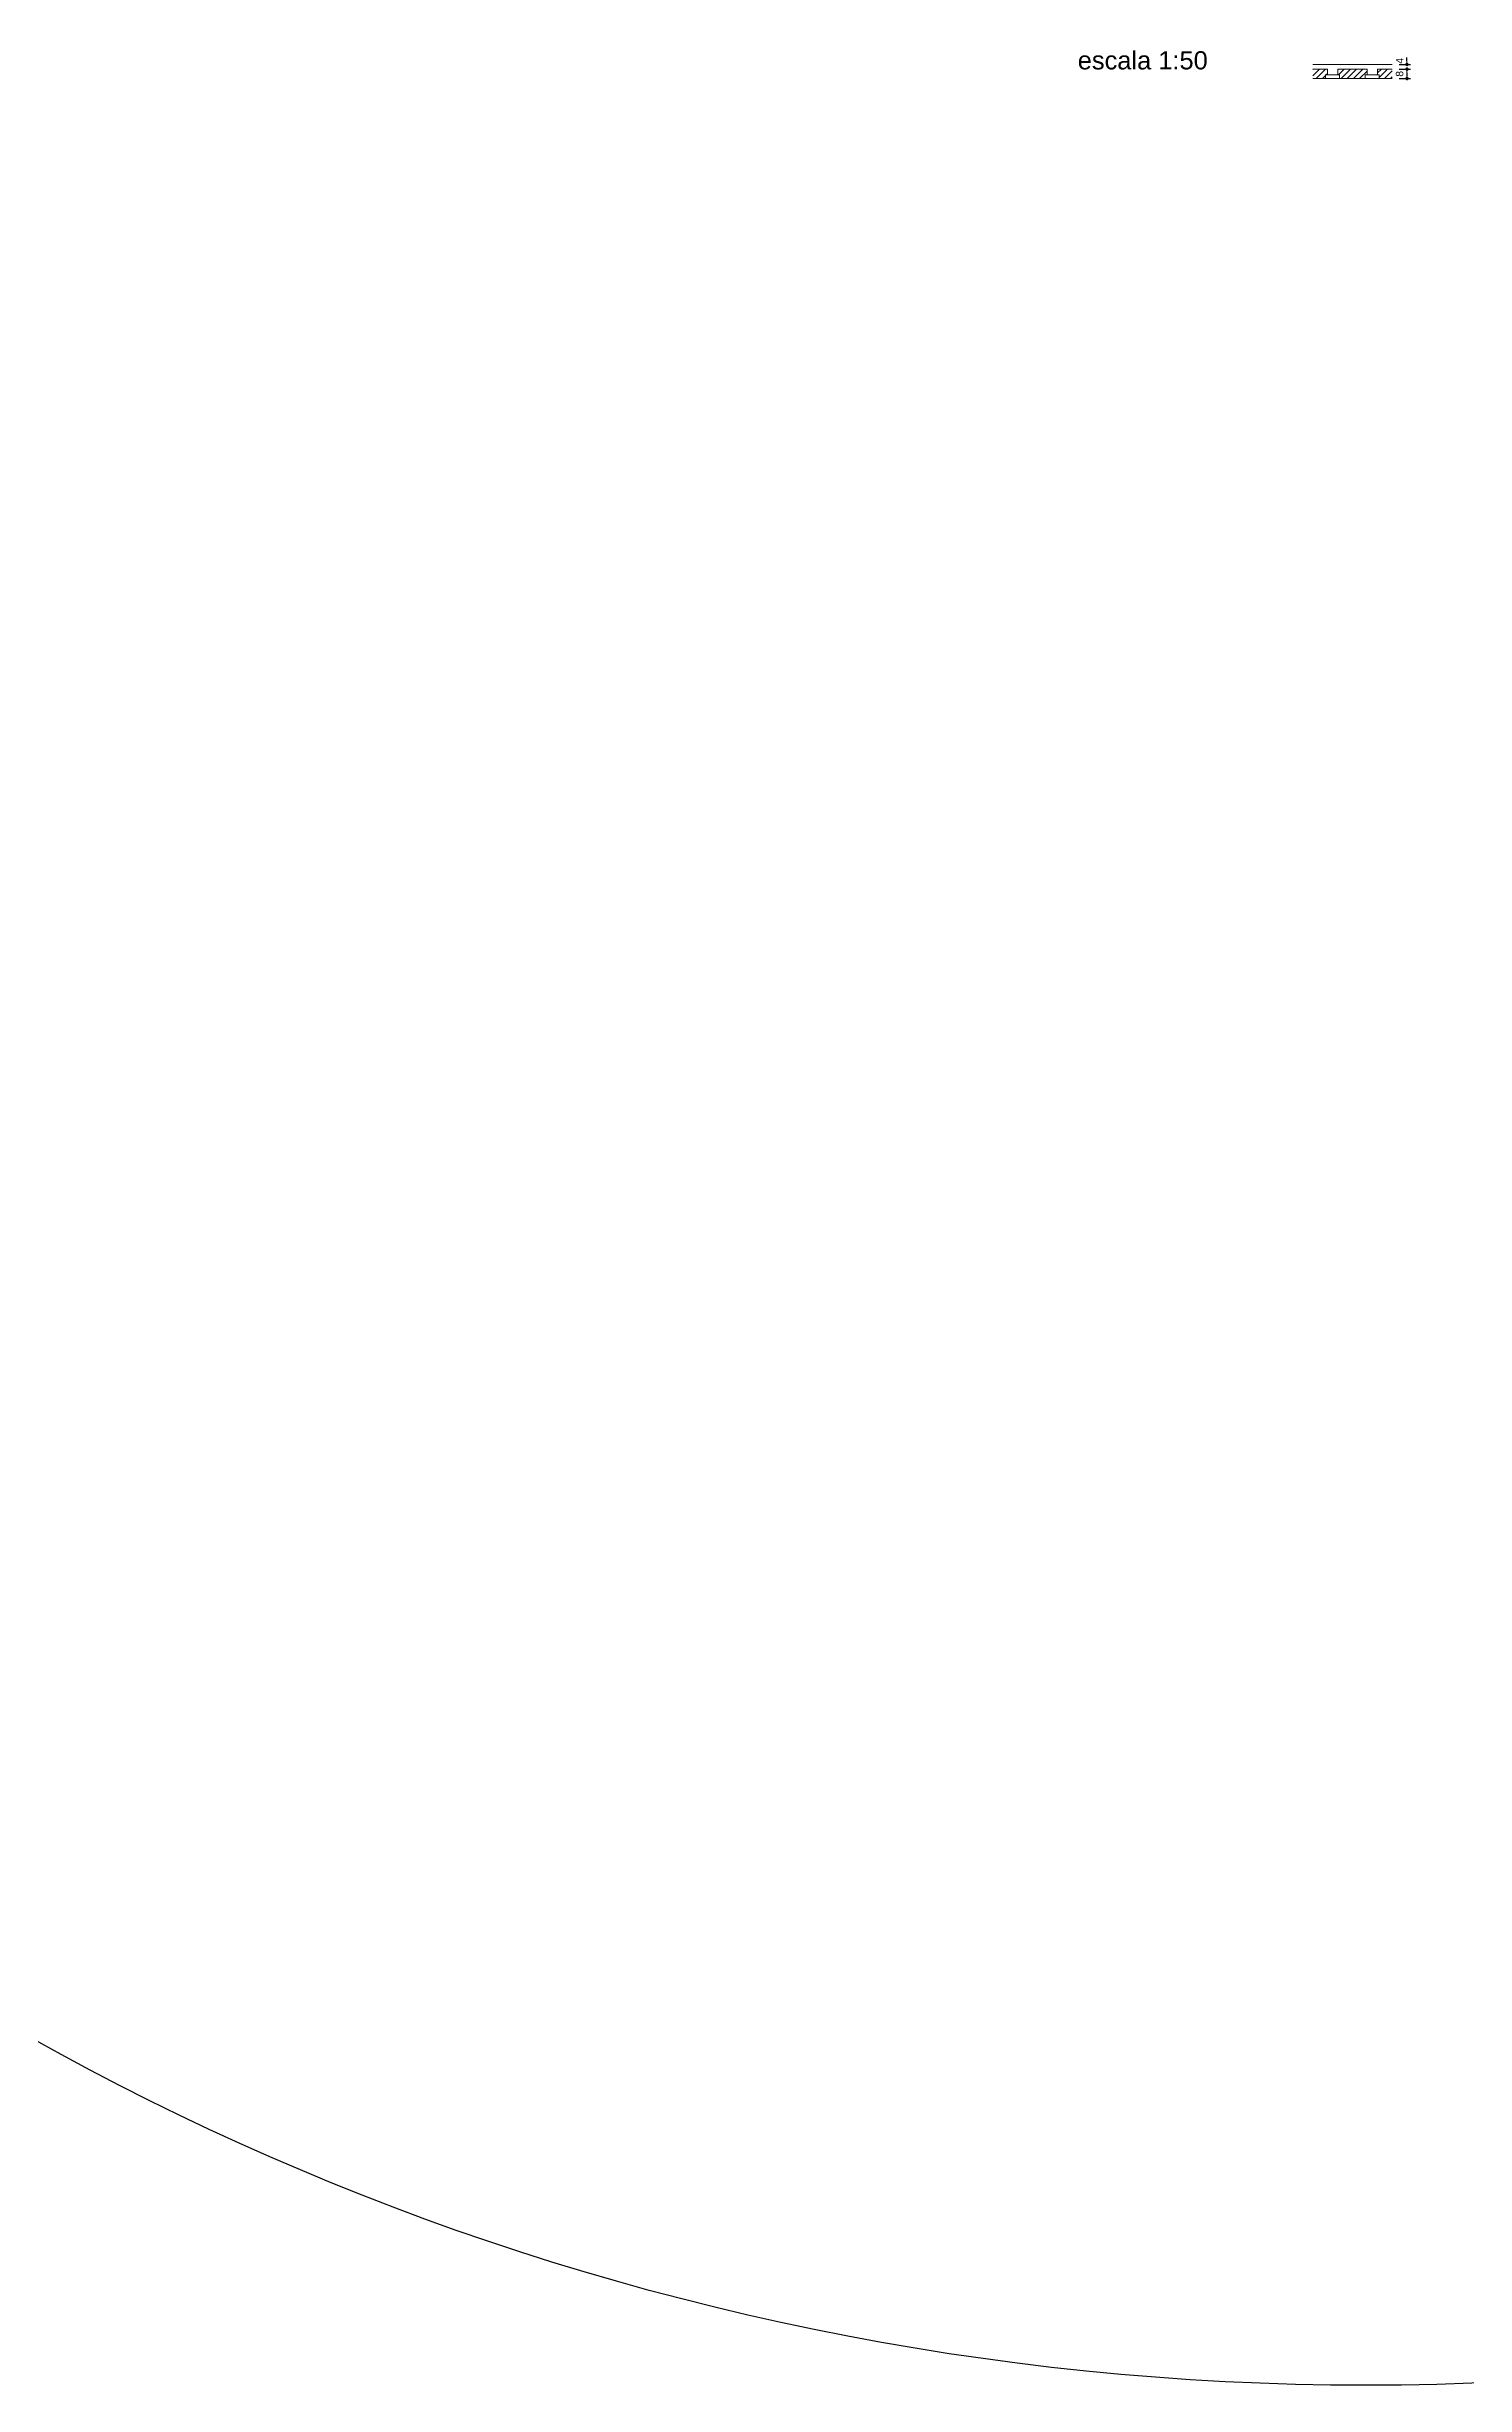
# Model space of a CAD drawing. Extents: x 5006 to 5323, y 875 to 3681.
# Drawn here: x 5180.7 to 5221.2, y 2156.7 to 2223.4 of the extents above; entities that cross this region are included whole.
import ezdxf

# ---------------------------------------------------------------- set-up
doc = ezdxf.new("R2010")
doc.units = 0
doc.header["$LTSCALE"] = 2
for name, color, linetype, lineweight in [('FO-Cotas', 5, 'Continuous', 5), ('FO-Hachuras das lajes', 1, 'Continuous', 20), ('FO-Textos das lajes', 3, 'Continuous', 20), ('FO-Títulos', 1, 'Continuous', 20)]:
    doc.layers.add(name, color=color, linetype=linetype, lineweight=lineweight)
doc.styles.add('ARIAL', font='arial.ttf')
doc.styles.get("Standard").update_dxf_attribs({"font": 'arial.ttf'})
doc.dimstyles.new('UM_30.000000', dxfattribs={"dimtxt": 0.18, "dimasz": 0.1, "dimexe": 0.1, "dimexo": 0.2, "dimgap": 0, "dimtad": 1, "dimtih": 1, "dimtoh": 1, "dimdec": 1, "dimlfac": 30, "dimzin": 0, "dimdsep": 46, "dimtxsty": 'Standard', "dimcen": 0.09, "dimdle": 0.1, "dimadec": 1, "dimazin": 2, "dimtfac": 1, "dimtdec": 4, "dimtofl": 0, "dimtmove": 0, "dimatfit": 3, "dimfxl": 1, "dimtolj": 1, "dimarcsym": 0})
pattern_1 = [(45, (5194.6776, 2223.75368), (-0.08838835, 0.08838835), [])]

# ---------------------------------------------------------------- blocks, each defined once
blk = doc.blocks.new('_DOT')
at = {"color": 0, "linetype": 'ByBlock'}
blk.add_line((-0.5, 0), (-1, 0), dxfattribs=at)
at = {"color": 0, "linetype": 'ByBlock', "const_width": 0.5}
blk.add_lwpolyline([(-0.25, 0, 1), (0.25, 0, 1)], format="xyb", close=True, dxfattribs=at)
blk = doc.blocks.new('*D823')
at = {"layer": 'Defpoints', "color": 0, "linetype": 'Continuous', "transparency": 16777216}
for p in [(5219.115, 2222.913), (5219.115, 2222.779), (5219.538, 2222.779)]:
    blk.add_point(p, dxfattribs=at)
at = {"layer": 'FO-Cotas', "color": 0, "linetype": 'Continuous', "lineweight": -2, "transparency": 16777216}
for p, q in [((5219.315, 2222.913), (5219.638, 2222.913)), ((5219.315, 2222.779), (5219.638, 2222.779)), ((5219.538, 2223.013), (5219.538, 2223.113)), ((5219.538, 2222.679), (5219.538, 2222.579))]:
    blk.add_line(p, q, dxfattribs=at)
at = {"layer": 'FO-Cotas', "color": 0, "linetype": 'Continuous', "lineweight": -2, "transparency": 16777216, "xscale": 0.1, "yscale": 0.1, "zscale": 0.1}
for p, rotation in [((5219.538, 2222.913), 270), ((5219.538, 2222.779), 90)]:
    blk.add_blockref('_DOT', p, dxfattribs=dict(at, rotation=rotation))
at = {"layer": 'FO-Cotas', "linetype": 'Continuous', "transparency": 16777216, "insert": (5219.326, 2223.019), "char_height": 0.2118, "attachment_point": 5, "rotation": 90, "style": 'ARIAL'}
blk.add_mtext('\\A1;4', dxfattribs=at)
blk = doc.blocks.new('*D824')
at = {"layer": 'Defpoints', "color": 0, "linetype": 'Continuous', "transparency": 16777216}
for p in [(5219.115, 2222.779), (5219.115, 2222.513), (5219.538, 2222.513)]:
    blk.add_point(p, dxfattribs=at)
at = {"layer": 'FO-Cotas', "color": 0, "linetype": 'Continuous', "lineweight": -2, "transparency": 16777216}
for p, q in [((5219.315, 2222.779), (5219.638, 2222.779)), ((5219.538, 2222.679), (5219.538, 2222.613)), ((5219.315, 2222.513), (5219.638, 2222.513))]:
    blk.add_line(p, q, dxfattribs=at)
at = {"layer": 'FO-Cotas', "color": 0, "linetype": 'Continuous', "lineweight": -2, "transparency": 16777216, "xscale": 0.1, "yscale": 0.1, "zscale": 0.1}
for p, rotation in [((5219.538, 2222.779), 90), ((5219.538, 2222.513), 270)]:
    blk.add_blockref('_DOT', p, dxfattribs=dict(at, rotation=rotation))
at = {"layer": 'FO-Cotas', "linetype": 'Continuous', "transparency": 16777216, "insert": (5219.326, 2222.646), "char_height": 0.2118, "attachment_point": 5, "rotation": 90, "style": 'ARIAL'}
blk.add_mtext('\\A1;8', dxfattribs=at)

msp = doc.modelspace()

# ---------------------------------------------------------------- hatches: boundary and pattern name
at = {"layer": 'FO-Hachuras das lajes', "linetype": 'Continuous'}
h = msp.add_hatch(dxfattribs=at)
h.set_pattern_fill('ANSI31', color=256, style=0)
h.set_pattern_definition(pattern_1)
h.paths.add_polyline_path([(5216.848, 2222.7793), (5217.2647, 2222.7793), (5217.2647, 2222.6127), (5217.2147, 2222.6127), (5217.2147, 2222.5127), (5216.848, 2222.5127), (5216.848, 2222.7793)])
h = msp.add_hatch(dxfattribs=at)
h.set_pattern_fill('ANSI31', color=256, style=0)
h.set_pattern_definition(pattern_1)
h.paths.add_polyline_path([(5217.5647, 2222.7793), (5218.398, 2222.7793), (5218.398, 2222.6127), (5218.348, 2222.6127), (5218.348, 2222.5127), (5217.6147, 2222.5127), (5217.6147, 2222.6127), (5217.5647, 2222.6127), (5217.5647, 2222.7793)])
h = msp.add_hatch(dxfattribs=at)
h.set_pattern_fill('ANSI31', color=256, style=0)
h.set_pattern_definition(pattern_1)
h.paths.add_polyline_path([(5218.698, 2222.7793), (5219.1147, 2222.7793), (5219.1147, 2222.5127), (5218.748, 2222.5127), (5218.748, 2222.6127), (5218.698, 2222.6127), (5218.698, 2222.7793)])

# ---------------------------------------------------------------- linework, layer by layer
msp.add_circle((5218.368, 2234.8631), 78.188)
for p, q in [((5216.848, 2222.5127), (5217.2147, 2222.5127)), ((5217.6147, 2222.5127), (5218.348, 2222.5127)), ((5218.748, 2222.5127), (5219.1147, 2222.5127))]:
    msp.add_line(p, q, dxfattribs=at)
at = {"layer": 'FO-Textos das lajes', "linetype": 'Continuous'}
for p, q in [((5216.848, 2222.9127), (5219.1147, 2222.9127)), ((5216.848, 2222.7793), (5217.2647, 2222.7793)), ((5217.2647, 2222.7793), (5217.2647, 2222.6127)), ((5217.5647, 2222.7793), (5218.398, 2222.7793)), ((5217.5647, 2222.7793), (5217.5647, 2222.6127)), ((5218.398, 2222.7793), (5218.398, 2222.6127)), ((5218.698, 2222.7793), (5219.1147, 2222.7793)), ((5218.698, 2222.7793), (5218.698, 2222.6127))]:
    msp.add_line(p, q, dxfattribs=at)
for points in [[(5217.2147, 2222.5127), (5217.2147, 2222.6127), (5217.6147, 2222.6127), (5217.6147, 2222.5127), (5217.2147, 2222.5127)], [(5218.348, 2222.5127), (5218.348, 2222.6127), (5218.748, 2222.6127), (5218.748, 2222.5127), (5218.348, 2222.5127)]]:
    msp.add_lwpolyline(points, close=True, dxfattribs=at)

# ---------------------------------------------------------------- texts
at = {"layer": 'FO-Títulos', "insert": (5213.848, 2222.765), "char_height": 0.519611, "width": 26.167379, "attachment_point": 9, "line_spacing_factor": 0.798, "style": 'ARIAL'}
msp.add_mtext('escala 1:50', dxfattribs=at)

# ---------------------------------------------------------------- dimensions: what is measured, and where the dimension line sits
at = {"layer": 'FO-Cotas', "linetype": 'Continuous'}
for base, p1, p2, picture, middle in [((5219.5383, 2222.7793), (5219.1147, 2222.9127), (5219.1147, 2222.7793), '*D823', (5219.3265, 2223.0186)), ((5219.5383, 2222.5127), (5219.1147, 2222.7793), (5219.1147, 2222.5127), '*D824', (5219.3265, 2222.646))]:
    dim = msp.add_linear_dim(base=base, p1=p1, p2=p2, angle=90, dimstyle='UM_30.000000', override={"dimtxt": 0.2118, "dimasz": 0.1, "dimexe": 0.1, "dimexo": 0.2, "dimtad": 1, "dimtih": 0, "dimtoh": 0, "dimdec": 1, "dimlfac": 30, "dimzin": 8, "dimtxsty": 'ARIAL', "dimblk": 'DOT', "dimblk1": 'DOT', "dimblk2": 'DOT', "dimsah": 1, "dimdle": 0.1, "dimse1": 0, "dimse2": 0, "dimclrt": 256, "dimadec": 1, "dimazin": 3, "dimtmove": 2, "dimldrblk": 'DOT'}, dxfattribs=at)
    dim.commit()
    dim.dimension.update_dxf_attribs({"geometry": picture, "text_midpoint": middle, "dimtype": 160, "text_rotation": 90})

doc.saveas('drawing.dxf')
